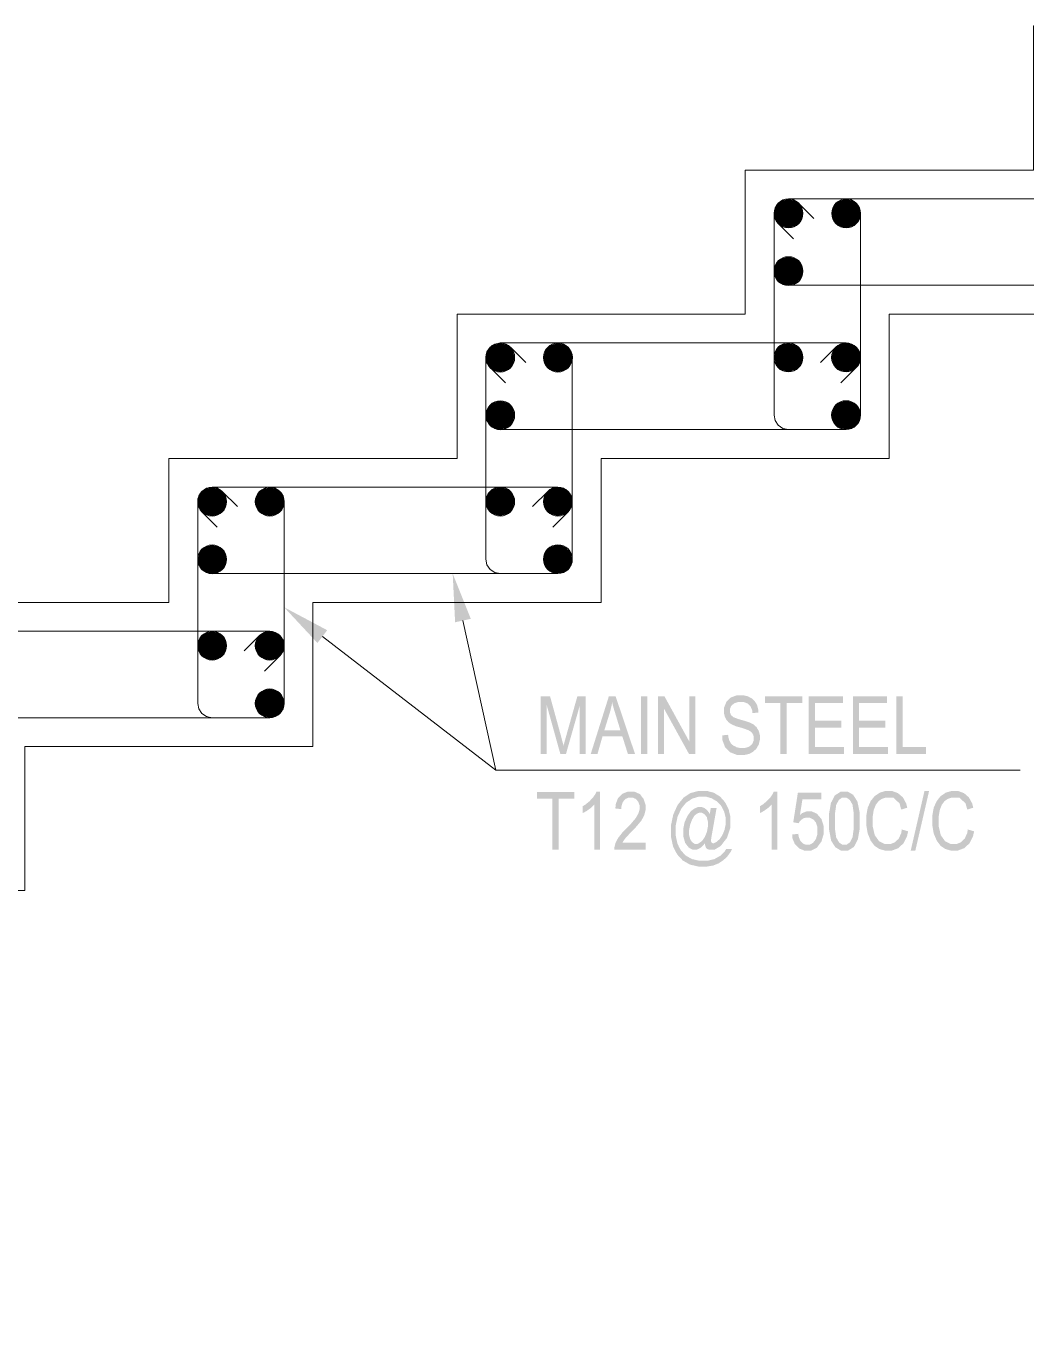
# Model space of a CAD drawing. Header units: millimetres. Extents: x 51.5 to 74.8, y 0.8 to 17.2.
# Drawn here: x 67.736 to 69.098, y 6.441 to 8.207 of the extents above; entities that cross this region are included whole.
import ezdxf

# ---------------------------------------------------------------- set-up
doc = ezdxf.new("R2010")
doc.units = ezdxf.units.MM
doc.layers.add('PDF_Geomertry', color=7, linetype='Continuous')
doc.layers.add('PDF_Solid Fills', color=7, linetype='Continuous')

msp = doc.modelspace()

# ---------------------------------------------------------------- hatches: boundary and pattern name
at = {"layer": 'PDF_Solid Fills', "transparency": 33554559}
for points in [[(68.6845, 7.2408), (68.6926, 7.2416), (68.6929, 7.2384), (68.6944, 7.2334), (68.6955, 7.2315), (68.6966, 7.2297), (68.6998, 7.2268), (68.702, 7.2258), (68.7041, 7.2247), (68.7088, 7.2236), (68.7115, 7.2236), (68.7154, 7.2236), (68.7212, 7.2254), (68.7233, 7.2272), (68.7254, 7.2291), (68.7275, 7.234), (68.7275, 7.2369), (68.7275, 7.2387), (68.7268, 7.2416), (68.7259, 7.243), (68.7252, 7.2443), (68.7229, 7.2463), (68.7213, 7.2472), (68.7198, 7.248), (68.7132, 7.2504), (68.708, 7.2519), (68.7036, 7.2531), (68.697, 7.2559), (68.6951, 7.2573), (68.6932, 7.2586), (68.6902, 7.262), (68.6891, 7.2643), (68.688, 7.2663), (68.687, 7.2711), (68.687, 7.2737), (68.687, 7.2784), (68.6901, 7.2862), (68.6932, 7.2893), (68.6962, 7.2923), (68.7045, 7.2954), (68.7097, 7.2954), (68.7133, 7.2954), (68.7195, 7.294), (68.7223, 7.2924), (68.725, 7.2911), (68.7291, 7.287), (68.7307, 7.2844), (68.7322, 7.2818), (68.7337, 7.2755), (68.7338, 7.2719), (68.7257, 7.2711), (68.7254, 7.2749), (68.723, 7.2806), (68.7211, 7.2824), (68.7191, 7.2843), (68.7136, 7.2862), (68.71, 7.2862), (68.7063, 7.2862), (68.7009, 7.2845), (68.699, 7.2829), (68.697, 7.2813), (68.6951, 7.277), (68.6951, 7.2745), (68.6951, 7.2722), (68.6965, 7.2684), (68.698, 7.2672), (68.6994, 7.2658), (68.7057, 7.2633), (68.7105, 7.2619), (68.7152, 7.2606), (68.722, 7.2583), (68.7238, 7.2574), (68.7269, 7.2559), (68.7313, 7.252), (68.7327, 7.2495), (68.7343, 7.247), (68.7358, 7.2412), (68.7358, 7.2379), (68.7358, 7.2344), (68.7343, 7.2283), (68.7326, 7.2255), (68.7311, 7.2227), (68.7268, 7.2186), (68.724, 7.217), (68.7213, 7.2156), (68.7148, 7.2141), (68.7109, 7.2141), (68.705, 7.2141), (68.6955, 7.2177), (68.6919, 7.2213), (68.6884, 7.2249), (68.6847, 7.2347)], [(68.4373, 7.2155), (68.4373, 7.294), (68.4501, 7.294), (68.4654, 7.2384), (68.4684, 7.2268), (68.469, 7.229), (68.4707, 7.2352), (68.4719, 7.2394), (68.4873, 7.294), (68.4987, 7.294), (68.4987, 7.2155), (68.4905, 7.2155), (68.4905, 7.2812), (68.4718, 7.2155), (68.4641, 7.2155), (68.4455, 7.2823), (68.4455, 7.2155)], [(68.5973, 7.2155), (68.5973, 7.294), (68.6059, 7.294), (68.6398, 7.2323), (68.6398, 7.294), (68.648, 7.294), (68.648, 7.2155), (68.6393, 7.2155), (68.6054, 7.277), (68.6054, 7.2155)], [(68.7638, 7.2155), (68.7638, 7.2847), (68.7426, 7.2847), (68.7426, 7.294), (68.7936, 7.294), (68.7936, 7.2847), (68.7723, 7.2847), (68.7723, 7.2155)], [(68.8025, 7.2155), (68.8025, 7.294), (68.849, 7.294), (68.849, 7.2847), (68.8109, 7.2847), (68.8109, 7.2608), (68.8466, 7.2608), (68.8466, 7.2515), (68.8109, 7.2515), (68.8109, 7.2248), (68.8505, 7.2248), (68.8505, 7.2155)], [(68.8625, 7.2155), (68.8625, 7.294), (68.909, 7.294), (68.909, 7.2847), (68.8709, 7.2847), (68.8709, 7.2608), (68.9065, 7.2608), (68.9065, 7.2515), (68.8709, 7.2515), (68.8709, 7.2248), (68.9104, 7.2248), (68.9104, 7.2155)], [(68.9216, 7.2155), (68.9216, 7.294), (68.9301, 7.294), (68.9301, 7.2248), (68.9619, 7.2248), (68.9619, 7.2155)], [(68.4534, 7.0852), (68.4534, 7.1545), (68.4322, 7.1545), (68.4322, 7.1637), (68.4832, 7.1637), (68.4832, 7.1545), (68.4619, 7.1545), (68.4619, 7.0852)], [(68.5183, 7.0852), (68.5104, 7.0852), (68.5104, 7.1466), (68.509, 7.1451), (68.5054, 7.1418), (68.503, 7.1401), (68.5008, 7.1384), (68.4965, 7.1359), (68.4945, 7.1351), (68.4945, 7.1444), (68.4979, 7.1463), (68.5036, 7.1509), (68.5061, 7.1536), (68.5086, 7.1562), (68.5122, 7.1615), (68.5132, 7.1641), (68.5183, 7.1641)], [(68.5802, 7.0945), (68.5802, 7.0852), (68.5376, 7.0852), (68.5376, 7.088), (68.5393, 7.0944), (68.5411, 7.0979), (68.5429, 7.1013), (68.5494, 7.1095), (68.5541, 7.1143), (68.5597, 7.1198), (68.5669, 7.1283), (68.5686, 7.1313), (68.5704, 7.1344), (68.572, 7.1399), (68.572, 7.1426), (68.572, 7.1456), (68.5702, 7.1505), (68.5686, 7.1523), (68.5668, 7.1543), (68.5625, 7.1562), (68.56, 7.1562), (68.5572, 7.1562), (68.5526, 7.1541), (68.5508, 7.152), (68.5491, 7.1499), (68.5473, 7.1441), (68.5473, 7.1404), (68.5391, 7.1413), (68.5395, 7.147), (68.5427, 7.1555), (68.5455, 7.1584), (68.5483, 7.1612), (68.5557, 7.1641), (68.5601, 7.1641), (68.5651, 7.1641), (68.5726, 7.1608), (68.5751, 7.1574), (68.5776, 7.1541), (68.5801, 7.1466), (68.5801, 7.1423), (68.5801, 7.1386), (68.5782, 7.1315), (68.5762, 7.128), (68.5743, 7.1245), (68.5666, 7.1154), (68.5611, 7.1097), (68.5576, 7.1061), (68.553, 7.1011), (68.552, 7.0998), (68.5509, 7.0984), (68.5493, 7.0958), (68.5486, 7.0945)], [(68.7597, 7.0852), (68.7518, 7.0852), (68.7518, 7.1466), (68.7504, 7.1451), (68.7468, 7.1418), (68.7444, 7.1401), (68.742, 7.1384), (68.7379, 7.1359), (68.7359, 7.1351), (68.7359, 7.1444), (68.7393, 7.1463), (68.745, 7.1509), (68.7475, 7.1536), (68.75, 7.1562), (68.7536, 7.1615), (68.7545, 7.1641), (68.7597, 7.1641)], [(68.7798, 7.1058), (68.7882, 7.1068), (68.7887, 7.103), (68.7909, 7.0973), (68.7926, 7.0955), (68.7943, 7.0937), (68.7983, 7.0919), (68.8005, 7.0919), (68.8033, 7.0919), (68.8082, 7.0944), (68.8102, 7.097), (68.8122, 7.0997), (68.8143, 7.1068), (68.8143, 7.1112), (68.8143, 7.1154), (68.8123, 7.1219), (68.8104, 7.1243), (68.8084, 7.1265), (68.8034, 7.1288), (68.8005, 7.1288), (68.7987, 7.1288), (68.7952, 7.1279), (68.7937, 7.1269), (68.7922, 7.1258), (68.7897, 7.123), (68.7887, 7.1212), (68.7813, 7.1224), (68.7876, 7.1627), (68.8195, 7.1627), (68.8195, 7.1536), (68.7938, 7.1536), (68.7904, 7.1324), (68.7933, 7.1349), (68.7994, 7.1373), (68.8026, 7.1373), (68.8066, 7.1373), (68.8137, 7.134), (68.8166, 7.1305), (68.8197, 7.127), (68.8226, 7.1177), (68.8226, 7.1119), (68.8226, 7.1062), (68.8197, 7.0962), (68.8166, 7.0922), (68.8137, 7.088), (68.8057, 7.084), (68.8005, 7.084), (68.7963, 7.084), (68.7893, 7.0869), (68.7865, 7.0897), (68.7836, 7.0926), (68.7802, 7.1006)], [(68.9291, 7.1127), (68.9377, 7.1102), (68.9363, 7.1036), (68.9313, 7.0937), (68.9277, 7.0904), (68.9243, 7.0872), (68.9157, 7.084), (68.9105, 7.084), (68.9061, 7.084), (68.8984, 7.0861), (68.8952, 7.0883), (68.892, 7.0905), (68.8868, 7.0974), (68.8848, 7.1023), (68.8827, 7.1072), (68.8808, 7.1184), (68.8808, 7.1251), (68.8808, 7.1315), (68.8827, 7.1424), (68.8848, 7.147), (68.8868, 7.1515), (68.8923, 7.1583), (68.8958, 7.1605), (68.8993, 7.1629), (68.9069, 7.1651), (68.9112, 7.1651), (68.9159, 7.1651), (68.9238, 7.1622), (68.9272, 7.1593), (68.9307, 7.1563), (68.9352, 7.1479), (68.9366, 7.1423), (68.9283, 7.1398), (68.9262, 7.148), (68.9175, 7.1562), (68.9111, 7.1562), (68.9079, 7.1562), (68.9022, 7.1545), (68.8998, 7.1529), (68.8975, 7.1513), (68.8937, 7.1462), (68.8923, 7.1427), (68.8909, 7.1391), (68.8895, 7.1304), (68.8895, 7.1251), (68.8895, 7.117), (68.8923, 7.1049), (68.8952, 7.1009), (68.898, 7.0969), (68.9057, 7.0929), (68.9104, 7.0929), (68.9138, 7.0929), (68.9198, 7.0952), (68.9223, 7.0977), (68.925, 7.1002), (68.9283, 7.1077)], [(69.019, 7.1127), (69.0276, 7.1102), (69.0262, 7.1036), (69.0212, 7.0937), (69.0176, 7.0904), (69.0141, 7.0872), (69.0055, 7.084), (69.0004, 7.084), (68.9959, 7.084), (68.9883, 7.0861), (68.9851, 7.0883), (68.9819, 7.0905), (68.9768, 7.0974), (68.9747, 7.1023), (68.9726, 7.1072), (68.9707, 7.1184), (68.9707, 7.1251), (68.9707, 7.1315), (68.9726, 7.1424), (68.9747, 7.147), (68.9768, 7.1515), (68.9822, 7.1583), (68.9857, 7.1605), (68.9891, 7.1629), (68.9968, 7.1651), (69.0011, 7.1651), (69.0058, 7.1651), (69.0137, 7.1622), (69.0172, 7.1593), (69.0205, 7.1563), (69.0251, 7.1479), (69.0265, 7.1423), (69.0182, 7.1398), (69.0161, 7.148), (69.0075, 7.1562), (69.0009, 7.1562), (68.9977, 7.1562), (68.992, 7.1545), (68.9897, 7.1529), (68.9873, 7.1513), (68.9836, 7.1462), (68.9822, 7.1427), (68.9808, 7.1391), (68.9794, 7.1304), (68.9794, 7.1251), (68.9794, 7.117), (68.9822, 7.1049), (68.9851, 7.1009), (68.9879, 7.0969), (68.9955, 7.0929), (69.0002, 7.0929), (69.0037, 7.0929), (69.0097, 7.0952), (69.0122, 7.0977), (69.0148, 7.1002), (69.0182, 7.1077)]]:
    msp.add_hatch(color=256, dxfattribs=at).paths.add_polyline_path(points)
h = msp.add_hatch(color=256, dxfattribs=at)
h.paths.add_polyline_path([(68.5055, 7.2155), (68.5302, 7.294), (68.5394, 7.294), (68.5658, 7.2155), (68.5561, 7.2155), (68.5486, 7.2393), (68.5215, 7.2393), (68.5147, 7.2155)])
h.paths.add_polyline_path([(68.524, 7.2477), (68.5459, 7.2477), (68.5393, 7.2694), (68.5377, 7.2745), (68.5354, 7.2826), (68.5347, 7.2858), (68.534, 7.282), (68.5323, 7.2745), (68.5312, 7.2708)])
h = msp.add_hatch(color=256, dxfattribs=at)
h.paths.add_polyline_path([(68.6608, 7.094), (68.6593, 7.0918), (68.6559, 7.0884), (68.6541, 7.0873), (68.6525, 7.0862), (68.6491, 7.0851), (68.6476, 7.0851), (68.6444, 7.0851), (68.639, 7.088), (68.6368, 7.0909), (68.6341, 7.0945), (68.6315, 7.1036), (68.6315, 7.1091), (68.6315, 7.1137), (68.6333, 7.1224), (68.6352, 7.1268), (68.6372, 7.1311), (68.6416, 7.1373), (68.6443, 7.1394), (68.6469, 7.1413), (68.6519, 7.1434), (68.6544, 7.1434), (68.6562, 7.1434), (68.6598, 7.1422), (68.6615, 7.1409), (68.6633, 7.1397), (68.6663, 7.1361), (68.6676, 7.1336), (68.669, 7.1418), (68.6769, 7.1418), (68.6705, 7.1059), (68.6698, 7.1022), (68.6693, 7.098), (68.6693, 7.0976), (68.6693, 7.0968), (68.6697, 7.0955), (68.6701, 7.0949), (68.6707, 7.0945), (68.6716, 7.094), (68.6723, 7.094), (68.6734, 7.094), (68.6769, 7.0959), (68.679, 7.0977), (68.6812, 7.0997), (68.6848, 7.1051), (68.6863, 7.1086), (68.6877, 7.1122), (68.6893, 7.1198), (68.6893, 7.1237), (68.6893, 7.1286), (68.6872, 7.1372), (68.6851, 7.1411), (68.6832, 7.1448), (68.6775, 7.1509), (68.6737, 7.153), (68.6701, 7.1552), (68.6622, 7.1574), (68.658, 7.1574), (68.6529, 7.1574), (68.6437, 7.1547), (68.6397, 7.1519), (68.6355, 7.1493), (68.6288, 7.1411), (68.6263, 7.1356), (68.6238, 7.1302), (68.6212, 7.118), (68.6212, 7.1111), (68.6212, 7.1045), (68.6236, 7.0934), (68.6258, 7.0888), (68.6282, 7.0843), (68.6347, 7.0773), (68.639, 7.0748), (68.6433, 7.0724), (68.6534, 7.0701), (68.6593, 7.0701), (68.6645, 7.0701), (68.6738, 7.0723), (68.6777, 7.0745), (68.6818, 7.0768), (68.6879, 7.0826), (68.69, 7.0863), (68.6979, 7.0863), (68.6966, 7.083), (68.6923, 7.0769), (68.6893, 7.0738), (68.6862, 7.0709), (68.6797, 7.0665), (68.6759, 7.0651), (68.6723, 7.0636), (68.664, 7.0622), (68.6593, 7.0622), (68.6523, 7.0622), (68.6405, 7.0649), (68.6357, 7.0677), (68.6308, 7.0705), (68.6232, 7.0787), (68.6204, 7.0841), (68.6176, 7.0895), (68.6148, 7.1026), (68.6148, 7.1102), (68.6148, 7.1184), (68.6179, 7.1331), (68.6209, 7.1397), (68.624, 7.1463), (68.6318, 7.1559), (68.6365, 7.1591), (68.6412, 7.1622), (68.6522, 7.1652), (68.6584, 7.1652), (68.6637, 7.1652), (68.6732, 7.1627), (68.6773, 7.1601), (68.6815, 7.1576), (68.6882, 7.1501), (68.6908, 7.1452), (68.6933, 7.1402), (68.6958, 7.1295), (68.6958, 7.1236), (68.6958, 7.1155), (68.6911, 7.1013), (68.6865, 7.0954), (68.6825, 7.0902), (68.674, 7.0851), (68.6693, 7.0851), (68.667, 7.0851), (68.664, 7.0861), (68.663, 7.0872), (68.6622, 7.0883), (68.6611, 7.0916)])
h.paths.add_polyline_path([(68.6395, 7.1086), (68.6395, 7.1048), (68.6411, 7.0991), (68.6425, 7.097), (68.644, 7.0951), (68.6472, 7.093), (68.649, 7.093), (68.6507, 7.093), (68.654, 7.0947), (68.6559, 7.0962), (68.6577, 7.0977), (68.6609, 7.1026), (68.6623, 7.1059), (68.6637, 7.1093), (68.665, 7.1163), (68.665, 7.1199), (68.665, 7.1237), (68.6636, 7.1295), (68.662, 7.1315), (68.6605, 7.1334), (68.6569, 7.1355), (68.6548, 7.1355), (68.6532, 7.1355), (68.6498, 7.1341), (68.6482, 7.1327), (68.6466, 7.1313), (68.6436, 7.1263), (68.6422, 7.1227), (68.6409, 7.1191), (68.6395, 7.112)])
h = msp.add_hatch(color=256, dxfattribs=at)
h.paths.add_polyline_path([(68.83, 7.124), (68.83, 7.1338), (68.8326, 7.1488), (68.8352, 7.1538), (68.8379, 7.159), (68.8458, 7.1641), (68.8509, 7.1641), (68.8557, 7.1641), (68.8629, 7.1599), (68.8655, 7.1558), (68.8687, 7.1508), (68.8719, 7.1349), (68.8719, 7.124), (68.8719, 7.1141), (68.8693, 7.0993), (68.8666, 7.0941), (68.864, 7.089), (68.8561, 7.084), (68.8509, 7.084), (68.8462, 7.084), (68.8387, 7.0884), (68.8358, 7.0929), (68.8329, 7.0974), (68.83, 7.113)])
h.paths.add_polyline_path([(68.838, 7.124), (68.838, 7.1144), (68.8398, 7.1016), (68.8418, 7.0984), (68.8436, 7.0951), (68.8483, 7.0919), (68.8511, 7.0919), (68.8538, 7.0919), (68.8584, 7.0951), (68.8602, 7.0984), (68.862, 7.1018), (68.8638, 7.1145), (68.8638, 7.124), (68.8638, 7.1336), (68.862, 7.1465), (68.8602, 7.1497), (68.8583, 7.1529), (68.8536, 7.1562), (68.8507, 7.1562), (68.848, 7.1562), (68.8434, 7.1529), (68.8416, 7.1495), (68.8398, 7.1462), (68.838, 7.1334)])

# ---------------------------------------------------------------- linework, layer by layer
at = {"layer": 'PDF_Geomertry', "lineweight": 0}
for points in [[(66.3611, 6.8331), (66.7536, 6.8331), (66.7536, 7.0294), (67.1461, 7.0294), (67.1461, 7.2256), (67.5384, 7.2256), (67.5384, 7.4218), (67.9309, 7.4218), (67.9309, 7.618), (68.3234, 7.618), (68.3234, 7.8143), (68.7158, 7.8143), (68.7158, 8.0105), (69.1083, 8.0105), (69.1083, 8.2068), (69.5008, 8.2068), (69.5015, 8.2068)], [(69.5008, 8.0105), (69.3045, 8.0105), (69.3045, 7.8143), (68.912, 7.8143), (68.912, 7.618), (68.5197, 7.618), (68.5197, 7.4218), (68.1272, 7.4218), (68.1272, 7.2256), (67.7347, 7.2256), (67.7347, 7.0294), (67.3422, 7.0294), (67.3422, 6.8331), (66.9498, 6.8331), (66.9498, 6.6369), (66.5573, 6.6369), (66.5573, 6.4406), (66.1648, 6.4406)], [(69.2457, 7.9713), (68.7747, 7.9713), (68.7672, 7.9698), (68.7608, 7.9655), (68.7566, 7.9591), (68.7551, 7.9516), (68.7551, 7.8731), (68.7566, 7.8656), (68.7608, 7.8593), (68.7672, 7.8551), (68.7747, 7.8536), (69.2457, 7.8536)], [(68.8094, 7.9447), (68.7886, 7.9655), (68.7822, 7.9698), (68.7747, 7.9713), (68.7672, 7.9698), (68.7608, 7.9655), (68.7566, 7.9591), (68.7551, 7.9516), (68.7551, 7.6769), (68.7566, 7.6694), (68.7608, 7.663), (68.7672, 7.6588), (68.7747, 7.6573), (68.8532, 7.6573), (68.8608, 7.6588), (68.867, 7.663), (68.8713, 7.6694), (68.8729, 7.6769), (68.8729, 7.9516), (68.8713, 7.9591), (68.867, 7.9655), (68.8608, 7.9698), (68.8532, 7.9713), (68.7747, 7.9713), (68.7672, 7.9698), (68.7608, 7.9655), (68.7566, 7.9591), (68.7551, 7.9516), (68.7566, 7.9441), (68.7608, 7.9377), (68.7816, 7.9169)], [(68.8463, 7.7208), (68.867, 7.7415), (68.8713, 7.7479), (68.8729, 7.7554), (68.8713, 7.7629), (68.867, 7.7693), (68.8608, 7.7736), (68.8532, 7.7751), (68.3823, 7.7751), (68.3748, 7.7736), (68.3684, 7.7693), (68.3641, 7.7629), (68.3626, 7.7554), (68.3626, 7.6769), (68.3641, 7.6694), (68.3684, 7.663), (68.3748, 7.6588), (68.3823, 7.6573), (68.8532, 7.6573), (68.8608, 7.6588), (68.867, 7.663), (68.8713, 7.6694), (68.8729, 7.6769), (68.8729, 7.7554), (68.8713, 7.7629), (68.867, 7.7693), (68.8608, 7.7736), (68.8532, 7.7751), (68.8457, 7.7736), (68.8394, 7.7693), (68.8186, 7.7484)], [(68.4169, 7.7484), (68.3961, 7.7693), (68.3898, 7.7736), (68.3823, 7.7751), (68.3748, 7.7736), (68.3684, 7.7693), (68.3641, 7.7629), (68.3626, 7.7554), (68.3626, 7.4806), (68.3641, 7.4731), (68.3684, 7.4668), (68.3748, 7.4626), (68.3823, 7.4611), (68.4608, 7.4611), (68.4683, 7.4626), (68.4747, 7.4668), (68.4788, 7.4731), (68.4804, 7.4806), (68.4804, 7.7554), (68.4788, 7.7629), (68.4747, 7.7693), (68.4683, 7.7736), (68.4608, 7.7751), (68.3823, 7.7751), (68.3748, 7.7736), (68.3684, 7.7693), (68.3641, 7.7629), (68.3626, 7.7554), (68.3641, 7.7479), (68.3684, 7.7415), (68.3893, 7.7208)], [(68.4538, 7.5245), (68.4747, 7.5454), (68.4788, 7.5516), (68.4804, 7.5591), (68.4788, 7.5668), (68.4747, 7.573), (68.4683, 7.5773), (68.4608, 7.5788), (67.9898, 7.5788), (67.9823, 7.5773), (67.9759, 7.573), (67.9716, 7.5668), (67.9702, 7.5591), (67.9702, 7.4806), (67.9716, 7.4731), (67.9759, 7.4668), (67.9823, 7.4626), (67.9898, 7.4611), (68.4608, 7.4611), (68.4683, 7.4626), (68.4747, 7.4668), (68.4788, 7.4731), (68.4804, 7.4806), (68.4804, 7.5591), (68.4788, 7.5668), (68.4747, 7.573), (68.4683, 7.5773), (68.4608, 7.5788), (68.4533, 7.5773), (68.4469, 7.573), (68.4261, 7.5523)], [(68.0245, 7.5523), (68.0037, 7.573), (67.9973, 7.5773), (67.9898, 7.5788), (67.9823, 7.5773), (67.9759, 7.573), (67.9716, 7.5668), (67.9702, 7.5591), (67.9702, 7.2844), (67.9716, 7.2769), (67.9759, 7.2706), (67.9823, 7.2663), (67.9898, 7.2648), (68.0683, 7.2648), (68.0758, 7.2663), (68.0822, 7.2706), (68.0865, 7.2769), (68.0879, 7.2844), (68.0879, 7.5591), (68.0865, 7.5668), (68.0822, 7.573), (68.0758, 7.5773), (68.0683, 7.5788), (67.9898, 7.5788), (67.9823, 7.5773), (67.9759, 7.573), (67.9716, 7.5668), (67.9702, 7.5591), (67.9716, 7.5516), (67.9759, 7.5454), (67.9968, 7.5245)], [(68.0613, 7.3283), (68.0822, 7.3491), (68.0865, 7.3555), (68.0879, 7.363), (68.0865, 7.3705), (68.0822, 7.3769), (68.0758, 7.3811), (68.0683, 7.3826), (67.5973, 7.3826)], [(67.5973, 7.2648), (68.0683, 7.2648), (68.0758, 7.2663), (68.0822, 7.2706), (68.0865, 7.2769), (68.0879, 7.2844), (68.0879, 7.363), (68.0865, 7.3705), (68.0822, 7.3769), (68.0758, 7.3811), (68.0683, 7.3826), (68.0608, 7.3811), (68.0544, 7.3769), (68.0336, 7.3561)], [(68.3315, 7.3972), (68.3762, 7.1934), (69.0902, 7.1934), (68.3762, 7.1934), (68.14, 7.3754)]]:
    msp.add_lwpolyline(points, dxfattribs=at)
for points in [[(68.7944, 7.9515), (68.7944, 7.9623), (68.7857, 7.9711), (68.7748, 7.9711), (68.764, 7.9711), (68.7552, 7.9623), (68.7552, 7.9515), (68.7552, 7.9406), (68.764, 7.9318), (68.7748, 7.9318), (68.7857, 7.9318), (68.7944, 7.9406), (68.7944, 7.9515)], [(68.7944, 7.9515), (68.7944, 7.9623), (68.7857, 7.9711), (68.7748, 7.9711), (68.764, 7.9711), (68.7552, 7.9623), (68.7552, 7.9515), (68.7552, 7.9406), (68.764, 7.9318), (68.7748, 7.9318), (68.7857, 7.9318), (68.7944, 7.9406), (68.7944, 7.9515)], [(68.8729, 7.9515), (68.8729, 7.9623), (68.8641, 7.9711), (68.8533, 7.9711), (68.8425, 7.9711), (68.8337, 7.9623), (68.8337, 7.9515), (68.8337, 7.9406), (68.8425, 7.9318), (68.8533, 7.9318), (68.8641, 7.9318), (68.8729, 7.9406), (68.8729, 7.9515)], [(68.7944, 7.8729), (68.7944, 7.8837), (68.7857, 7.8926), (68.7748, 7.8926), (68.764, 7.8926), (68.7552, 7.8837), (68.7552, 7.8729), (68.7552, 7.862), (68.764, 7.8533), (68.7748, 7.8533), (68.7857, 7.8533), (68.7944, 7.862), (68.7944, 7.8729)], [(68.4019, 7.7552), (68.4019, 7.7661), (68.3932, 7.7748), (68.3823, 7.7748), (68.3715, 7.7748), (68.3627, 7.7661), (68.3627, 7.7552), (68.3627, 7.7444), (68.3715, 7.7355), (68.3823, 7.7355), (68.3932, 7.7355), (68.4019, 7.7444), (68.4019, 7.7552)], [(68.4019, 7.7552), (68.4019, 7.7661), (68.3932, 7.7748), (68.3823, 7.7748), (68.3715, 7.7748), (68.3627, 7.7661), (68.3627, 7.7552), (68.3627, 7.7444), (68.3715, 7.7355), (68.3823, 7.7355), (68.3932, 7.7355), (68.4019, 7.7444), (68.4019, 7.7552)], [(68.4805, 7.7552), (68.4805, 7.7661), (68.4716, 7.7748), (68.4608, 7.7748), (68.45, 7.7748), (68.4412, 7.7661), (68.4412, 7.7552), (68.4412, 7.7444), (68.45, 7.7355), (68.4608, 7.7355), (68.4716, 7.7355), (68.4805, 7.7444), (68.4805, 7.7552)], [(68.7944, 7.7554), (68.7944, 7.7662), (68.7855, 7.7751), (68.7747, 7.7751), (68.7638, 7.7751), (68.7551, 7.7662), (68.7551, 7.7554), (68.7551, 7.7445), (68.7638, 7.7358), (68.7747, 7.7358), (68.7855, 7.7358), (68.7944, 7.7445), (68.7944, 7.7554)], [(68.8729, 7.7554), (68.8729, 7.7662), (68.864, 7.7751), (68.8532, 7.7751), (68.8423, 7.7751), (68.8336, 7.7662), (68.8336, 7.7554), (68.8336, 7.7445), (68.8423, 7.7358), (68.8532, 7.7358), (68.864, 7.7358), (68.8729, 7.7445), (68.8729, 7.7554)], [(68.8729, 7.7554), (68.8729, 7.7662), (68.864, 7.7751), (68.8532, 7.7751), (68.8423, 7.7751), (68.8336, 7.7662), (68.8336, 7.7554), (68.8336, 7.7445), (68.8423, 7.7358), (68.8532, 7.7358), (68.864, 7.7358), (68.8729, 7.7445), (68.8729, 7.7554)], [(68.4019, 7.6768), (68.4019, 7.6876), (68.3932, 7.6963), (68.3823, 7.6963), (68.3715, 7.6963), (68.3627, 7.6876), (68.3627, 7.6768), (68.3627, 7.6659), (68.3715, 7.657), (68.3823, 7.657), (68.3932, 7.657), (68.4019, 7.6659), (68.4019, 7.6768)], [(68.8729, 7.6769), (68.8729, 7.6877), (68.864, 7.6965), (68.8532, 7.6965), (68.8423, 7.6965), (68.8336, 7.6877), (68.8336, 7.6769), (68.8336, 7.6661), (68.8423, 7.6573), (68.8532, 7.6573), (68.864, 7.6573), (68.8729, 7.6661), (68.8729, 7.6769)], [(68.0095, 7.559), (68.0095, 7.5698), (68.0007, 7.5786), (67.9898, 7.5786), (67.979, 7.5786), (67.9702, 7.5698), (67.9702, 7.559), (67.9702, 7.5481), (67.979, 7.5394), (67.9898, 7.5394), (68.0007, 7.5394), (68.0095, 7.5481), (68.0095, 7.559)], [(68.0095, 7.559), (68.0095, 7.5698), (68.0007, 7.5786), (67.9898, 7.5786), (67.979, 7.5786), (67.9702, 7.5698), (67.9702, 7.559), (67.9702, 7.5481), (67.979, 7.5394), (67.9898, 7.5394), (68.0007, 7.5394), (68.0095, 7.5481), (68.0095, 7.559)], [(68.088, 7.559), (68.088, 7.5698), (68.0793, 7.5786), (68.0684, 7.5786), (68.0576, 7.5786), (68.0487, 7.5698), (68.0487, 7.559), (68.0487, 7.5481), (68.0576, 7.5394), (68.0684, 7.5394), (68.0793, 7.5394), (68.088, 7.5481), (68.088, 7.559)], [(68.4019, 7.5591), (68.4019, 7.5699), (68.3932, 7.5788), (68.3823, 7.5788), (68.3715, 7.5788), (68.3626, 7.5699), (68.3626, 7.5591), (68.3626, 7.5484), (68.3715, 7.5395), (68.3823, 7.5395), (68.3932, 7.5395), (68.4019, 7.5484), (68.4019, 7.5591)], [(68.4804, 7.5591), (68.4804, 7.5699), (68.4716, 7.5788), (68.4608, 7.5788), (68.45, 7.5788), (68.4411, 7.5699), (68.4411, 7.5591), (68.4411, 7.5484), (68.45, 7.5395), (68.4608, 7.5395), (68.4716, 7.5395), (68.4804, 7.5484), (68.4804, 7.5591)], [(68.4804, 7.5591), (68.4804, 7.5699), (68.4716, 7.5788), (68.4608, 7.5788), (68.45, 7.5788), (68.4411, 7.5699), (68.4411, 7.5591), (68.4411, 7.5484), (68.45, 7.5395), (68.4608, 7.5395), (68.4716, 7.5395), (68.4804, 7.5484), (68.4804, 7.5591)], [(68.0095, 7.4805), (68.0095, 7.4913), (68.0007, 7.5001), (67.9898, 7.5001), (67.979, 7.5001), (67.9702, 7.4913), (67.9702, 7.4805), (67.9702, 7.4697), (67.979, 7.4608), (67.9898, 7.4608), (68.0007, 7.4608), (68.0095, 7.4697), (68.0095, 7.4805)], [(68.4804, 7.4806), (68.4804, 7.4915), (68.4716, 7.5004), (68.4608, 7.5004), (68.45, 7.5004), (68.4411, 7.4915), (68.4411, 7.4806), (68.4411, 7.4698), (68.45, 7.4611), (68.4608, 7.4611), (68.4716, 7.4611), (68.4804, 7.4698), (68.4804, 7.4806)], [(68.0094, 7.363), (68.0094, 7.3738), (68.0007, 7.3826), (67.9898, 7.3826), (67.979, 7.3826), (67.9702, 7.3738), (67.9702, 7.363), (67.9702, 7.3522), (67.979, 7.3433), (67.9898, 7.3433), (68.0007, 7.3433), (68.0094, 7.3522), (68.0094, 7.363)], [(68.0879, 7.363), (68.0879, 7.3738), (68.0791, 7.3826), (68.0683, 7.3826), (68.0575, 7.3826), (68.0487, 7.3738), (68.0487, 7.363), (68.0487, 7.3522), (68.0575, 7.3433), (68.0683, 7.3433), (68.0791, 7.3433), (68.0879, 7.3522), (68.0879, 7.363)], [(68.0879, 7.363), (68.0879, 7.3738), (68.0791, 7.3826), (68.0683, 7.3826), (68.0575, 7.3826), (68.0487, 7.3738), (68.0487, 7.363), (68.0487, 7.3522), (68.0575, 7.3433), (68.0683, 7.3433), (68.0791, 7.3433), (68.0879, 7.3522), (68.0879, 7.363)], [(68.0879, 7.2844), (68.0879, 7.2952), (68.0791, 7.3041), (68.0683, 7.3041), (68.0575, 7.3041), (68.0487, 7.2952), (68.0487, 7.2844), (68.0487, 7.2736), (68.0575, 7.2648), (68.0683, 7.2648), (68.0791, 7.2648), (68.0879, 7.2736), (68.0879, 7.2844)]]:
    msp.add_open_spline(points, degree=3, knots=[0, 0, 0, 0, 1, 1, 1, 2, 2, 2, 3, 3, 3, 4, 4, 4, 4], dxfattribs=at)
at = {"layer": 'PDF_Solid Fills', "transparency": 33554559}
for points in [[(68.765, 7.9684), (68.7579, 7.9612), (68.7748, 7.9515)], [(68.7748, 7.9711), (68.765, 7.9684), (68.7748, 7.9515)], [(68.7847, 7.9684), (68.7748, 7.9711), (68.7748, 7.9515)], [(68.7918, 7.9612), (68.7847, 7.9684), (68.7748, 7.9515)], [(68.8434, 7.9684), (68.8363, 7.9612), (68.8533, 7.9515)], [(68.8533, 7.9711), (68.8434, 7.9684), (68.8533, 7.9515)], [(68.8632, 7.9684), (68.8533, 7.9711), (68.8533, 7.9515)], [(68.8702, 7.9612), (68.8632, 7.9684), (68.8533, 7.9515)], [(68.7579, 7.9612), (68.7552, 7.9515), (68.7748, 7.9515)], [(68.7552, 7.9515), (68.7579, 7.9416), (68.7748, 7.9515)], [(68.7579, 7.9416), (68.765, 7.9344), (68.7748, 7.9515)], [(68.765, 7.9344), (68.7748, 7.9318), (68.7748, 7.9515)], [(68.7944, 7.9515), (68.7918, 7.9612), (68.7748, 7.9515)], [(68.7918, 7.9416), (68.7944, 7.9515), (68.7748, 7.9515)], [(68.7847, 7.9344), (68.7918, 7.9416), (68.7748, 7.9515)], [(68.7748, 7.9318), (68.7847, 7.9344), (68.7748, 7.9515)], [(68.8363, 7.9612), (68.8337, 7.9515), (68.8533, 7.9515)], [(68.8337, 7.9515), (68.8363, 7.9416), (68.8533, 7.9515)], [(68.8363, 7.9416), (68.8434, 7.9344), (68.8533, 7.9515)], [(68.8434, 7.9344), (68.8533, 7.9318), (68.8533, 7.9515)], [(68.8729, 7.9515), (68.8702, 7.9612), (68.8533, 7.9515)], [(68.8702, 7.9416), (68.8729, 7.9515), (68.8533, 7.9515)], [(68.8632, 7.9344), (68.8702, 7.9416), (68.8533, 7.9515)], [(68.8533, 7.9318), (68.8632, 7.9344), (68.8533, 7.9515)], [(68.7552, 7.8729), (68.7579, 7.8827), (68.7748, 7.8729)], [(68.7579, 7.8827), (68.765, 7.8899), (68.7748, 7.8729)], [(68.765, 7.8899), (68.7748, 7.8926), (68.7748, 7.8729)], [(68.7748, 7.8926), (68.7847, 7.8899), (68.7748, 7.8729)], [(68.7847, 7.8899), (68.7918, 7.8827), (68.7748, 7.8729)], [(68.7918, 7.8827), (68.7944, 7.8729), (68.7748, 7.8729)], [(68.7579, 7.8631), (68.7552, 7.8729), (68.7748, 7.8729)], [(68.765, 7.8559), (68.7579, 7.8631), (68.7748, 7.8729)], [(68.7748, 7.8533), (68.765, 7.8559), (68.7748, 7.8729)], [(68.7847, 7.8559), (68.7748, 7.8533), (68.7748, 7.8729)], [(68.7918, 7.8631), (68.7847, 7.8559), (68.7748, 7.8729)], [(68.7944, 7.8729), (68.7918, 7.8631), (68.7748, 7.8729)], [(68.3725, 7.7722), (68.3654, 7.7649), (68.3823, 7.7552)], [(68.3823, 7.7748), (68.3725, 7.7722), (68.3823, 7.7552)], [(68.3922, 7.7722), (68.3823, 7.7748), (68.3823, 7.7552)], [(68.3993, 7.7649), (68.3922, 7.7722), (68.3823, 7.7552)], [(68.4511, 7.7722), (68.4438, 7.7649), (68.4608, 7.7552)], [(68.4608, 7.7748), (68.4511, 7.7722), (68.4608, 7.7552)], [(68.4707, 7.7722), (68.4608, 7.7748), (68.4608, 7.7552)], [(68.4779, 7.7649), (68.4707, 7.7722), (68.4608, 7.7552)], [(68.7577, 7.7652), (68.765, 7.7724), (68.7747, 7.7554)], [(68.765, 7.7724), (68.7747, 7.7751), (68.7747, 7.7554)], [(68.7747, 7.7751), (68.7845, 7.7724), (68.7747, 7.7554)], [(68.7845, 7.7724), (68.7918, 7.7652), (68.7747, 7.7554)], [(68.8362, 7.7652), (68.8434, 7.7724), (68.8532, 7.7554)], [(68.8434, 7.7724), (68.8532, 7.7751), (68.8532, 7.7554)], [(68.8532, 7.7751), (68.863, 7.7724), (68.8532, 7.7554)], [(68.863, 7.7724), (68.8702, 7.7652), (68.8532, 7.7554)], [(68.3654, 7.7649), (68.3627, 7.7552), (68.3823, 7.7552)], [(68.3627, 7.7552), (68.3654, 7.7454), (68.3823, 7.7552)], [(68.3654, 7.7454), (68.3725, 7.7381), (68.3823, 7.7552)], [(68.3725, 7.7381), (68.3823, 7.7355), (68.3823, 7.7552)], [(68.4019, 7.7552), (68.3993, 7.7649), (68.3823, 7.7552)], [(68.3993, 7.7454), (68.4019, 7.7552), (68.3823, 7.7552)], [(68.3922, 7.7381), (68.3993, 7.7454), (68.3823, 7.7552)], [(68.3823, 7.7355), (68.3922, 7.7381), (68.3823, 7.7552)], [(68.4438, 7.7649), (68.4412, 7.7552), (68.4608, 7.7552)], [(68.4412, 7.7552), (68.4438, 7.7454), (68.4608, 7.7552)], [(68.4438, 7.7454), (68.4511, 7.7381), (68.4608, 7.7552)], [(68.4511, 7.7381), (68.4608, 7.7355), (68.4608, 7.7552)], [(68.4805, 7.7552), (68.4779, 7.7649), (68.4608, 7.7552)], [(68.4779, 7.7454), (68.4805, 7.7552), (68.4608, 7.7552)], [(68.4707, 7.7381), (68.4779, 7.7454), (68.4608, 7.7552)], [(68.4608, 7.7355), (68.4707, 7.7381), (68.4608, 7.7552)], [(68.7551, 7.7554), (68.7577, 7.7652), (68.7747, 7.7554)], [(68.7577, 7.7456), (68.7551, 7.7554), (68.7747, 7.7554)], [(68.765, 7.7384), (68.7577, 7.7456), (68.7747, 7.7554)], [(68.7747, 7.7358), (68.765, 7.7384), (68.7747, 7.7554)], [(68.7918, 7.7652), (68.7944, 7.7554), (68.7747, 7.7554)], [(68.7845, 7.7384), (68.7747, 7.7358), (68.7747, 7.7554)], [(68.7918, 7.7456), (68.7845, 7.7384), (68.7747, 7.7554)], [(68.7944, 7.7554), (68.7918, 7.7456), (68.7747, 7.7554)], [(68.8336, 7.7554), (68.8362, 7.7652), (68.8532, 7.7554)], [(68.8362, 7.7456), (68.8336, 7.7554), (68.8532, 7.7554)], [(68.8434, 7.7384), (68.8362, 7.7456), (68.8532, 7.7554)], [(68.8532, 7.7358), (68.8434, 7.7384), (68.8532, 7.7554)], [(68.8702, 7.7652), (68.8729, 7.7554), (68.8532, 7.7554)], [(68.863, 7.7384), (68.8532, 7.7358), (68.8532, 7.7554)], [(68.8702, 7.7456), (68.863, 7.7384), (68.8532, 7.7554)], [(68.8729, 7.7554), (68.8702, 7.7456), (68.8532, 7.7554)], [(68.3627, 7.6768), (68.3654, 7.6865), (68.3823, 7.6768)], [(68.3654, 7.6865), (68.3725, 7.6937), (68.3823, 7.6768)], [(68.3725, 7.6937), (68.3823, 7.6963), (68.3823, 7.6768)], [(68.3823, 7.6963), (68.3922, 7.6937), (68.3823, 7.6768)], [(68.3922, 7.6937), (68.3993, 7.6865), (68.3823, 7.6768)], [(68.3993, 7.6865), (68.4019, 7.6768), (68.3823, 7.6768)], [(68.8362, 7.6868), (68.8336, 7.6769), (68.8532, 7.6769)], [(68.8434, 7.694), (68.8362, 7.6868), (68.8532, 7.6769)], [(68.8532, 7.6965), (68.8434, 7.694), (68.8532, 7.6769)], [(68.863, 7.694), (68.8532, 7.6965), (68.8532, 7.6769)], [(68.8702, 7.6868), (68.863, 7.694), (68.8532, 7.6769)], [(68.8729, 7.6769), (68.8702, 7.6868), (68.8532, 7.6769)], [(68.3654, 7.6669), (68.3627, 7.6768), (68.3823, 7.6768)], [(68.3725, 7.6597), (68.3654, 7.6669), (68.3823, 7.6768)], [(68.3823, 7.657), (68.3725, 7.6597), (68.3823, 7.6768)], [(68.3922, 7.6597), (68.3823, 7.657), (68.3823, 7.6768)], [(68.3993, 7.6669), (68.3922, 7.6597), (68.3823, 7.6768)], [(68.4019, 7.6768), (68.3993, 7.6669), (68.3823, 7.6768)], [(68.8336, 7.6769), (68.8362, 7.6672), (68.8532, 7.6769)], [(68.8362, 7.6672), (68.8434, 7.6599), (68.8532, 7.6769)], [(68.8434, 7.6599), (68.8532, 7.6573), (68.8532, 7.6769)], [(68.8702, 7.6672), (68.8729, 7.6769), (68.8532, 7.6769)], [(68.863, 7.6599), (68.8702, 7.6672), (68.8532, 7.6769)], [(68.8532, 7.6573), (68.863, 7.6599), (68.8532, 7.6769)], [(67.9898, 7.5786), (67.9801, 7.5759), (67.9898, 7.559)], [(67.9997, 7.5759), (67.9898, 7.5786), (67.9898, 7.559)], [(68.0684, 7.5786), (68.0586, 7.5759), (68.0684, 7.559)], [(68.0782, 7.5759), (68.0684, 7.5786), (68.0684, 7.559)], [(68.3725, 7.5762), (68.3823, 7.5788), (68.3823, 7.5591)], [(68.3823, 7.5788), (68.392, 7.5762), (68.3823, 7.5591)], [(68.4509, 7.5762), (68.4608, 7.5788), (68.4608, 7.5591)], [(68.4608, 7.5788), (68.4705, 7.5762), (68.4608, 7.5591)], [(67.9729, 7.5688), (67.9702, 7.559), (67.9898, 7.559)], [(67.9702, 7.559), (67.9729, 7.5491), (67.9898, 7.559)], [(67.9801, 7.5759), (67.9729, 7.5688), (67.9898, 7.559)], [(67.9729, 7.5491), (67.9801, 7.542), (67.9898, 7.559)], [(67.9801, 7.542), (67.9898, 7.5394), (67.9898, 7.559)], [(68.0069, 7.5688), (67.9997, 7.5759), (67.9898, 7.559)], [(68.0095, 7.559), (68.0069, 7.5688), (67.9898, 7.559)], [(68.0069, 7.5491), (68.0095, 7.559), (67.9898, 7.559)], [(67.9997, 7.542), (68.0069, 7.5491), (67.9898, 7.559)], [(67.9898, 7.5394), (67.9997, 7.542), (67.9898, 7.559)], [(68.0513, 7.5688), (68.0487, 7.559), (68.0684, 7.559)], [(68.0487, 7.559), (68.0513, 7.5491), (68.0684, 7.559)], [(68.0586, 7.5759), (68.0513, 7.5688), (68.0684, 7.559)], [(68.0513, 7.5491), (68.0586, 7.542), (68.0684, 7.559)], [(68.0586, 7.542), (68.0684, 7.5394), (68.0684, 7.559)], [(68.0854, 7.5688), (68.0782, 7.5759), (68.0684, 7.559)], [(68.088, 7.559), (68.0854, 7.5688), (68.0684, 7.559)], [(68.0854, 7.5491), (68.088, 7.559), (68.0684, 7.559)], [(68.0782, 7.542), (68.0854, 7.5491), (68.0684, 7.559)], [(68.0684, 7.5394), (68.0782, 7.542), (68.0684, 7.559)], [(68.3626, 7.5591), (68.3652, 7.569), (68.3823, 7.5591)], [(68.3652, 7.5494), (68.3626, 7.5591), (68.3823, 7.5591)], [(68.3652, 7.569), (68.3725, 7.5762), (68.3823, 7.5591)], [(68.3725, 7.5422), (68.3652, 7.5494), (68.3823, 7.5591)], [(68.3823, 7.5395), (68.3725, 7.5422), (68.3823, 7.5591)], [(68.392, 7.5762), (68.3993, 7.569), (68.3823, 7.5591)], [(68.3993, 7.569), (68.4019, 7.5591), (68.3823, 7.5591)], [(68.392, 7.5422), (68.3823, 7.5395), (68.3823, 7.5591)], [(68.3993, 7.5494), (68.392, 7.5422), (68.3823, 7.5591)], [(68.4019, 7.5591), (68.3993, 7.5494), (68.3823, 7.5591)], [(68.4411, 7.5591), (68.4437, 7.569), (68.4608, 7.5591)], [(68.4437, 7.5494), (68.4411, 7.5591), (68.4608, 7.5591)], [(68.4437, 7.569), (68.4509, 7.5762), (68.4608, 7.5591)], [(68.4509, 7.5422), (68.4437, 7.5494), (68.4608, 7.5591)], [(68.4608, 7.5395), (68.4509, 7.5422), (68.4608, 7.5591)], [(68.4705, 7.5762), (68.4777, 7.569), (68.4608, 7.5591)], [(68.4777, 7.569), (68.4804, 7.5591), (68.4608, 7.5591)], [(68.4705, 7.5422), (68.4608, 7.5395), (68.4608, 7.5591)], [(68.4777, 7.5494), (68.4705, 7.5422), (68.4608, 7.5591)], [(68.4804, 7.5591), (68.4777, 7.5494), (68.4608, 7.5591)], [(67.9702, 7.4805), (67.9729, 7.4902), (67.9898, 7.4805)], [(67.9729, 7.4902), (67.9801, 7.4974), (67.9898, 7.4805)], [(67.9801, 7.4974), (67.9898, 7.5001), (67.9898, 7.4805)], [(67.9898, 7.5001), (67.9997, 7.4974), (67.9898, 7.4805)], [(67.9997, 7.4974), (68.0069, 7.4902), (67.9898, 7.4805)], [(68.0069, 7.4902), (68.0095, 7.4805), (67.9898, 7.4805)], [(68.4437, 7.4905), (68.4411, 7.4806), (68.4608, 7.4806)], [(68.4509, 7.4977), (68.4437, 7.4905), (68.4608, 7.4806)], [(68.4608, 7.5004), (68.4509, 7.4977), (68.4608, 7.4806)], [(68.4705, 7.4977), (68.4608, 7.5004), (68.4608, 7.4806)], [(68.4777, 7.4905), (68.4705, 7.4977), (68.4608, 7.4806)], [(68.4804, 7.4806), (68.4777, 7.4905), (68.4608, 7.4806)], [(67.9729, 7.4706), (67.9702, 7.4805), (67.9898, 7.4805)], [(67.9801, 7.4634), (67.9729, 7.4706), (67.9898, 7.4805)], [(67.9898, 7.4608), (67.9801, 7.4634), (67.9898, 7.4805)], [(67.9997, 7.4634), (67.9898, 7.4608), (67.9898, 7.4805)], [(68.0069, 7.4706), (67.9997, 7.4634), (67.9898, 7.4805)], [(68.0095, 7.4805), (68.0069, 7.4706), (67.9898, 7.4805)], [(68.4411, 7.4806), (68.4437, 7.4709), (68.4608, 7.4806)], [(68.4437, 7.4709), (68.4509, 7.4637), (68.4608, 7.4806)], [(68.4509, 7.4637), (68.4608, 7.4611), (68.4608, 7.4806)], [(68.4777, 7.4709), (68.4804, 7.4806), (68.4608, 7.4806)], [(68.4705, 7.4637), (68.4777, 7.4709), (68.4608, 7.4806)], [(68.4608, 7.4611), (68.4705, 7.4637), (68.4608, 7.4806)], [(68.3208, 7.3948), (68.3175, 7.4611), (68.3208, 7.3948), (68.3422, 7.3995)], [(68.1333, 7.3666), (68.088, 7.4152), (68.1333, 7.3666), (68.1466, 7.384)], [(67.98, 7.3799), (67.9898, 7.3826), (67.9898, 7.363)], [(67.9898, 7.3826), (67.9995, 7.3799), (67.9898, 7.363)], [(68.0584, 7.3799), (68.0683, 7.3826), (68.0683, 7.363)], [(68.0683, 7.3826), (68.0782, 7.3799), (68.0683, 7.363)], [(67.9702, 7.363), (67.9727, 7.3727), (67.9898, 7.363)], [(67.9727, 7.3727), (67.98, 7.3799), (67.9898, 7.363)], [(67.9995, 7.3799), (68.0068, 7.3727), (67.9898, 7.363)], [(68.0068, 7.3727), (68.0094, 7.363), (67.9898, 7.363)], [(68.0487, 7.363), (68.0513, 7.3727), (68.0683, 7.363)], [(68.0513, 7.3727), (68.0584, 7.3799), (68.0683, 7.363)], [(68.0782, 7.3799), (68.0852, 7.3727), (68.0683, 7.363)], [(68.0852, 7.3727), (68.0879, 7.363), (68.0683, 7.363)], [(67.9727, 7.3531), (67.9702, 7.363), (67.9898, 7.363)], [(67.98, 7.3459), (67.9727, 7.3531), (67.9898, 7.363)], [(67.9898, 7.3433), (67.98, 7.3459), (67.9898, 7.363)], [(67.9995, 7.3459), (67.9898, 7.3433), (67.9898, 7.363)], [(68.0068, 7.3531), (67.9995, 7.3459), (67.9898, 7.363)], [(68.0094, 7.363), (68.0068, 7.3531), (67.9898, 7.363)], [(68.0513, 7.3531), (68.0487, 7.363), (68.0683, 7.363)], [(68.0584, 7.3459), (68.0513, 7.3531), (68.0683, 7.363)], [(68.0683, 7.3433), (68.0584, 7.3459), (68.0683, 7.363)], [(68.0782, 7.3459), (68.0683, 7.3433), (68.0683, 7.363)], [(68.0852, 7.3531), (68.0782, 7.3459), (68.0683, 7.363)], [(68.0879, 7.363), (68.0852, 7.3531), (68.0683, 7.363)], [(68.0513, 7.2943), (68.0487, 7.2844), (68.0683, 7.2844)], [(68.0584, 7.3015), (68.0513, 7.2943), (68.0683, 7.2844)], [(68.0683, 7.3041), (68.0584, 7.3015), (68.0683, 7.2844)], [(68.0782, 7.3015), (68.0683, 7.3041), (68.0683, 7.2844)], [(68.0852, 7.2943), (68.0782, 7.3015), (68.0683, 7.2844)], [(68.0879, 7.2844), (68.0852, 7.2943), (68.0683, 7.2844)], [(68.0487, 7.2844), (68.0513, 7.2747), (68.0683, 7.2844)], [(68.0513, 7.2747), (68.0584, 7.2674), (68.0683, 7.2844)], [(68.0584, 7.2674), (68.0683, 7.2648), (68.0683, 7.2844)], [(68.0852, 7.2747), (68.0879, 7.2844), (68.0683, 7.2844)], [(68.0782, 7.2674), (68.0852, 7.2747), (68.0683, 7.2844)], [(68.0683, 7.2648), (68.0782, 7.2674), (68.0683, 7.2844)], [(68.5741, 7.2155), (68.5741, 7.294), (68.5826, 7.2155), (68.5826, 7.294)], [(68.9413, 7.084), (68.96, 7.1651), (68.9476, 7.084), (68.9663, 7.1651)]]:
    msp.add_solid(points, dxfattribs=at)

doc.saveas('drawing.dxf')
